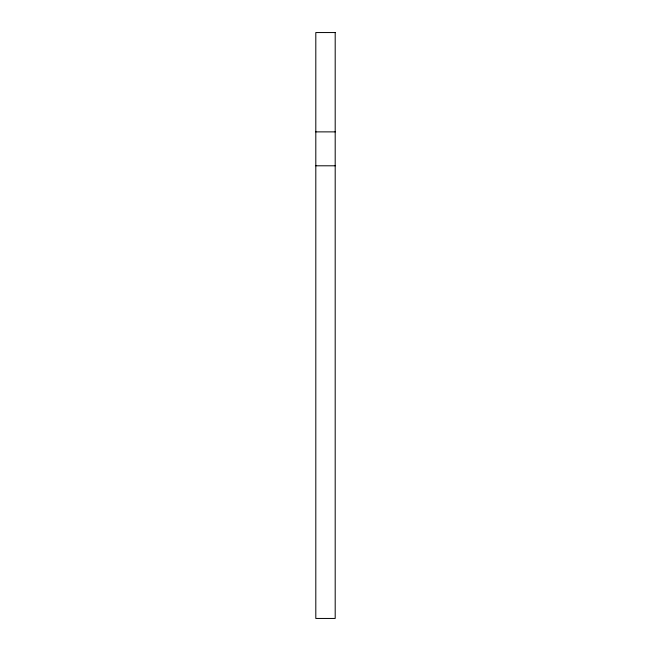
<?xml version="1.0" encoding="UTF-8"?>
<svg xmlns="http://www.w3.org/2000/svg" width="651" height="651" viewBox="0 0 651 651"><rect width="100%" height="100%" fill="white"/><g stroke="black" fill="none" stroke-linecap="round" stroke-linejoin="round"><path stroke-width="0.98" d="M315.808 131.876L335.192 131.876M315.808 165.793L335.192 165.793M335.192 32.55L315.808 32.55L315.808 618.45L335.192 618.45L335.192 32.55"/></g></svg>
